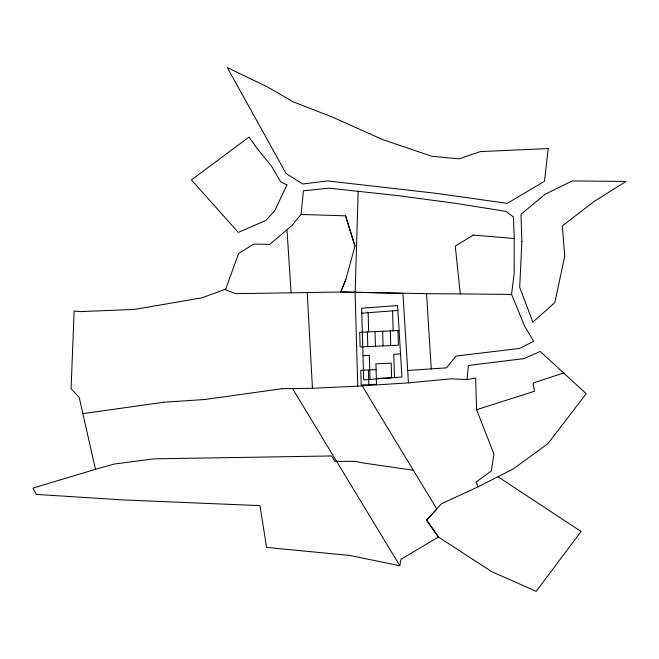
<?xml version="1.0" encoding="UTF-8"?>
<svg xmlns="http://www.w3.org/2000/svg" width="659" height="659" viewBox="0 0 659 659"><rect width="100%" height="100%" fill="white"/><g stroke="black" fill="none" stroke-linecap="round" stroke-linejoin="round"><path stroke-width="0.99" d="M514.201 238.492L514.144 273.353L511.573 294.425L524.712 326.32L533.625 341.321L519.416 348.454L456.012 356.066L446.514 367.854L407.649 370.482M355.16 292.25L358.166 191.308M362.153 385.861L436.826 508.987L426.645 520.198L438.433 536.961L400.952 559.359L399.749 565.719L349.772 555.455L266.582 547.415L259.967 505.626L124.106 499.975L36.22 494.407L32.95 488.055L95.489 469.34L79.245 397.525L71.09 388.629L74.129 310.99L80.151 311.616L134.56 309.409L202.107 297.769L224.777 289.466L235.831 293.667L340.719 292.028L355.086 292.275L357.73 386.149L408.44 382.854L451.102 378.826L467.05 379.551L468.384 365.432L523.889 358.644L540.199 351.428L586.238 393.711L547.835 443.729L513.007 469.101L478.179 486.803L441.489 503.764L426.571 520.198L438.359 536.961L491.548 571.559L536.154 591.345L581.073 531.492L498.039 476.786M225.51 289.696L238.574 253.542L253.731 244.102L269.861 244.349L291.789 225.625L301.048 214.463L303.412 190.797L329.319 188.169L398.72 195.723L456.152 203.433L505.964 211.366L513.41 216.951L514.275 238.484L473.17 235.082M340.719 292.028L345.761 279.713L354.979 245.939L345.613 215.822L301.048 214.463M345.835 279.713L340.81 291.97L403.036 293.379M473.244 235.074L455.245 246.161L460.303 293.898L511.573 294.425M563.947 372.912L533.123 382.978L534.416 391.273L476.605 409.725L493.962 454.117L491.284 470.971L476.086 482.075L478.179 486.803M95.489 469.34L114.04 464.06L154.041 458.845L331.625 455.954L334.813 461.333L355.465 461.349L362.376 462.857L413.358 470.254M467.05 379.551L475.674 378.101L476.605 409.725M82.869 413.63L163.737 402.245M204.9 399.494L282.34 388.678M361.799 313.173L397.863 310.48M163.663 402.245L204.974 399.494M357.812 386.141L312.44 388.308L307.218 292.703M399.09 330.521L359.715 332.293L360.135 346.939L398.365 345.234L397.954 330.587M362.994 355.588L369.328 355.308L370.004 379.419M400.524 353.916L393.794 354.221L394.453 377.582M376.083 369.658L360.794 370.342L361.206 384.988L376.503 384.304L375.918 363.834L391.215 363.15L391.627 377.796L376.338 378.48M282.266 388.678L312.514 388.308M460.303 293.898L426.579 293.667L431.266 369.155M355.086 292.275L426.653 293.667M292.505 388.555L399.774 565.628M345.538 215.831L354.904 245.947M286.986 230.098L291.097 292.917M402.954 293.387L408.44 382.854M392.575 310.875L393.135 330.785M390.309 330.933L390.721 345.58M382.657 331.271L383.077 345.917M375.012 331.609L375.424 346.255M368.126 312.704L368.661 331.872M367.368 331.955L367.78 346.601M368.439 370.004L368.851 384.65M521.87 241.474L519.696 287.324L532.851 322.136L554.796 302.629L564.738 256.31L562.325 225.922L594.146 201.44L626.05 181.447L572.292 180.928L545.059 194.273L520.989 214.323L521.87 241.474M548.173 148.58L544.482 181.299L507.208 203.359L436.62 193.384L327.482 180.904L302.728 183.985L286.08 173.523L227.363 67.655L267.224 86.766L293.173 101.848L331.37 116.635L382.681 139.593L431.983 156.323L459.249 158.819L480.337 151.595L548.173 148.58M286.912 184.957L274.696 210.896L265.824 220.493L238.261 232.388L191.423 179.907L249.069 137.056L256.087 147.023L271.714 166.472L280.643 181.81L286.912 184.957M397.566 305.537L361.659 308.223L363.686 379.889L401.941 377.022L397.566 305.537"/></g></svg>
